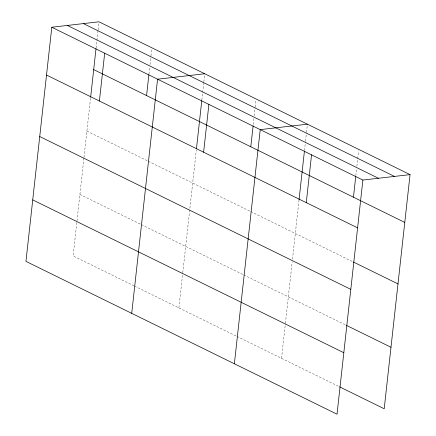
<?xml version="1.0" encoding="UTF-8"?>
<svg xmlns="http://www.w3.org/2000/svg" width="436" height="436" viewBox="0 0 436 436"><rect width="100%" height="100%" fill="white"/><g stroke="black" fill="none" stroke-linecap="round" stroke-linejoin="round"><path stroke-width="0.33" stroke-dasharray="2.18 1.64" d="M83.93 158.055L73.123 255.943L133.912 285.803M84.006 157.38L90.639 97.31M96.073 48.058L98.007 30.553M98.084 29.877L98.825 23.146M148.959 74.038L149.701 67.302M150 64.61L150.889 56.533M150.965 55.857L151.782 48.451M178.891 307.903L182.695 273.437M182.771 272.762L196.331 149.94M201.841 100.018L203.775 82.513M203.846 81.837L204.664 74.431M253.245 124.56L253.916 118.499M254.21 115.807L255.104 107.725M255.174 107.054L255.992 99.648M281.547 358.332L285.351 323.872M285.427 323.196L292.207 261.791M292.502 259.093L299.058 199.699M304.497 150.447L305.462 141.695M305.538 141.019L306.432 132.942M306.503 132.266L307.249 125.535M355.825 175.664L356.566 168.928M356.866 166.236L358.577 150.752M86.906 131.094L147.695 160.955M148.3 161.255L250.111 211.269M250.722 211.569L352.768 261.698M79.913 194.451L140.697 224.311M141.308 224.611L243.119 274.625M243.729 274.925L345.775 325.054M134.517 286.103L236.328 336.118M236.939 336.418L338.985 386.547"/><path stroke-width="0.65" d="M51.797 27.239L25.947 261.382L337.028 414.2L362.877 180.057L51.797 27.239L98.972 21.8L410.053 174.618L384.203 408.761L339.595 386.846M90.639 97.31L96.002 48.728M99.403 101.021L104.678 53.219M146.578 95.582L148.883 74.709M131.716 313.337L157.565 79.194L204.74 73.76M196.478 148.589L201.77 100.689M203.612 152.213L208.893 104.411M250.793 146.774L253.098 125.906M234.372 363.771L260.221 129.628L307.396 124.189M299.058 199.699L304.421 151.118M306.268 202.642L311.549 154.84M353.449 197.208L355.749 176.335M362.877 180.057L410.053 174.618M83.407 23.593L394.482 176.411M67.367 25.446L378.443 178.264M93.696 69.602L404.777 222.42M46.521 75.041L357.596 227.859M353.378 262.003L397.986 283.912M39.731 136.533L350.811 289.351M346.386 325.354L390.994 347.269M32.738 199.89L343.813 352.708"/></g></svg>
